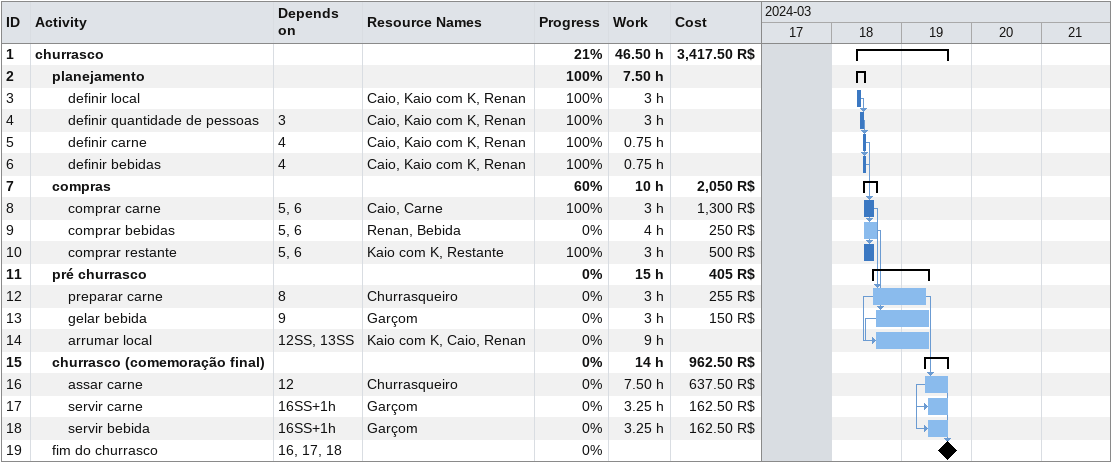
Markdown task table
| ID | Level | Task | Start | Finish | Predecessors | Resources | % complete | Work (h) | Cost (R$) |
|---|---|---|---|---|---|---|---|---|---|
| 1 | 1 | **churrasco** | 2024-03-18 | 2024-03-19 |  |  | 21 | 46.50 | 3417.50 |
| 2 | 2 | **planejamento** | 2024-03-18 | 2024-03-18 |  |  | 100 | 7.50 |  |
| 3 | 3 | definir local | 2024-03-18 | 2024-03-18 |  | Caio, Kaio com K, Renan | 100 | 3 |  |
| 4 | 3 | definir quantidade de pessoas | 2024-03-18 | 2024-03-18 | 3 | Caio, Kaio com K, Renan | 100 | 3 |  |
| 5 | 3 | definir carne | 2024-03-18 | 2024-03-18 | 4 | Caio, Kaio com K, Renan | 100 | 0.75 |  |
| 6 | 3 | definir bebidas | 2024-03-18 | 2024-03-18 | 4 | Caio, Kaio com K, Renan | 100 | 0.75 |  |
| 7 | 2 | **compras** | 2024-03-18 | 2024-03-18 |  |  | 60 | 10 | 2050 |
| 8 | 3 | comprar carne | 2024-03-18 | 2024-03-18 | 5, 6 | Caio, Carne | 100 | 3 | 1300 |
| 9 | 3 | comprar bebidas | 2024-03-18 | 2024-03-18 | 5, 6 | Renan, Bebida | 0 | 4 | 250 |
| 10 | 3 | comprar restante | 2024-03-18 | 2024-03-18 | 5, 6 | Kaio com K, Restante | 100 | 3 | 500 |
| 11 | 2 | **pré churrasco** | 2024-03-18 | 2024-03-19 |  |  | 0 | 15 | 405 |
| 12 | 3 | preparar carne | 2024-03-18 | 2024-03-19 | 8 | Churrasqueiro | 0 | 3 | 255 |
| 13 | 3 | gelar bebida | 2024-03-18 | 2024-03-19 | 9 | Garçom | 0 | 3 | 150 |
| 14 | 3 | arrumar local | 2024-03-18 | 2024-03-19 | 12SS, 13SS | Kaio com K, Caio, Renan | 0 | 9 |  |
| 15 | 2 | **churrasco (comemoração final)** | 2024-03-19 | 2024-03-19 |  |  | 0 | 14 | 962.50 |
| 16 | 3 | assar carne | 2024-03-19 | 2024-03-19 | 12 | Churrasqueiro | 0 | 7.50 | 637.50 |
| 17 | 3 | servir carne | 2024-03-19 | 2024-03-19 | 16SS+1h | Garçom | 0 | 3.25 | 162.50 |
| 18 | 3 | servir bebida | 2024-03-19 | 2024-03-19 | 16SS+1h | Garçom | 0 | 3.25 | 162.50 |
| 19 | 2 | fim do churrasco (milestone) | 2024-03-19 | 2024-03-19 | 16, 17, 18 |  | 0 |  |  |
